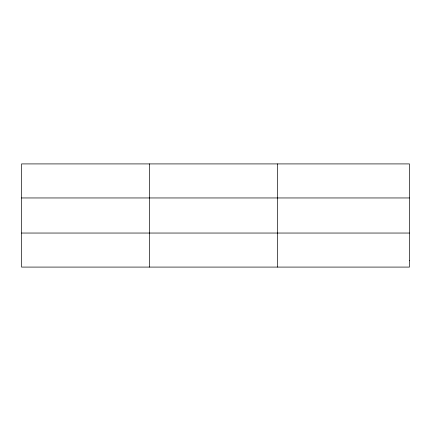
<?xml version="1.0" encoding="UTF-8"?>
<svg xmlns="http://www.w3.org/2000/svg" width="431" height="431" viewBox="0 0 431 431"><rect width="100%" height="100%" fill="white"/><g stroke="black" fill="none" stroke-linecap="round" stroke-linejoin="round"><path stroke-width="0.65" d="M149.557 267.085L149.557 163.915M277.564 267.085L277.564 163.915M21.55 197.958L409.45 197.958M21.55 233.042L409.45 233.042M409.45 260.276L409.45 267.085L21.55 267.085L21.55 163.915L409.45 163.915L409.45 260.276"/></g></svg>
